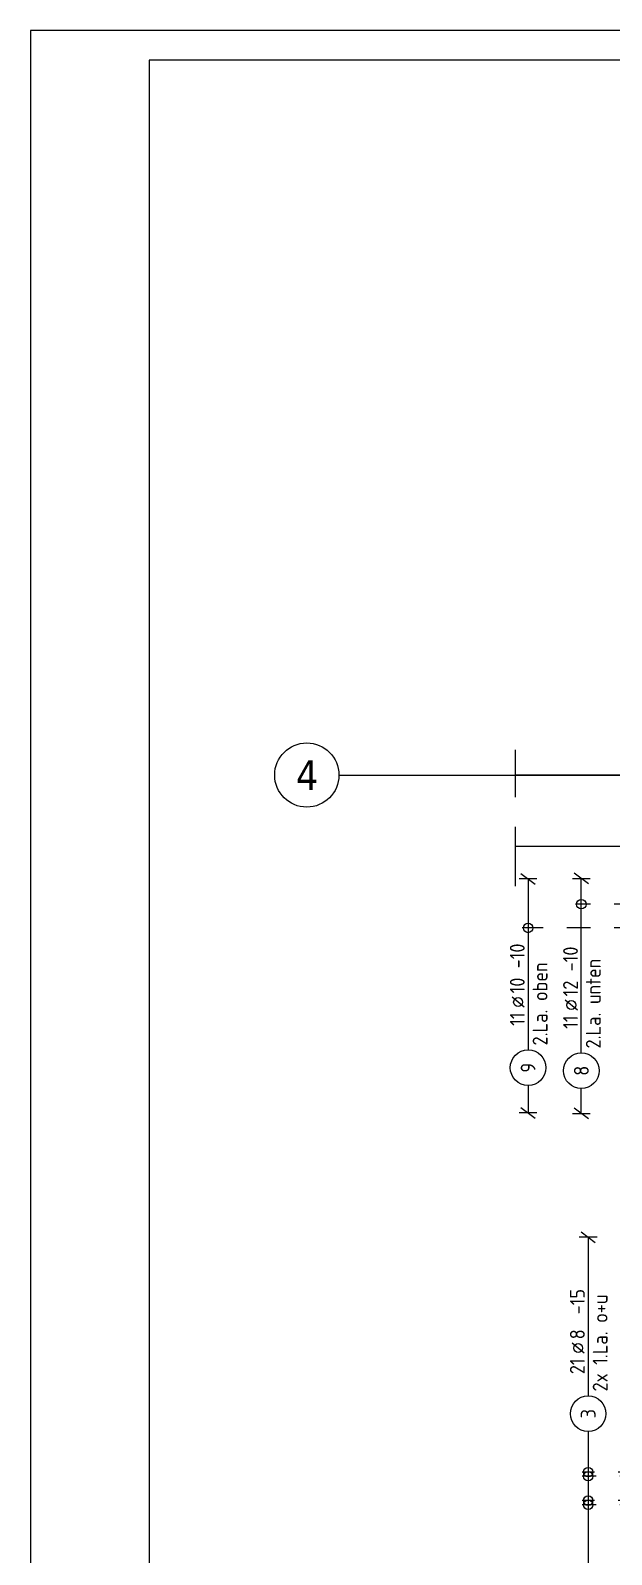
# Model space of a CAD drawing. Extents: x -15.3 to 29.1, y -4.8 to 18.4.
# Drawn here: x 0 to 2.45, y 8.43 to 14.85 of the extents above; entities that cross this region are included whole.
import ezdxf
from ezdxf.enums import TextEntityAlignment as Align

# ---------------------------------------------------------------- set-up
doc = ezdxf.new("R2010")
doc.units = 0
doc.header["$LTSCALE"] = 0.25
for name, pattern in [('AUSGEZOGEN', [1000.01, 1000, 0.01]), ('GESTRICHELTX2', [1.5, 1, -0.5]), ('VERDECKT', [0.375, 0.25, -0.125])]:
    doc.linetypes.add(name, pattern=pattern)
for name, color, linetype in [('ACHSEN', 7, 'Continuous'), ('BETON', 7, 'Continuous'), ('HILFE', 7, 'Continuous'), ('RAHMEN', 7, 'Continuous'), ('RND', 7, 'Continuous'), ('SFP_Achsen', 7, 'Continuous')]:
    doc.layers.add(name, color=color, linetype=linetype)
doc.styles.add('helv', font='tahoma.ttf')
doc.styles.add('txt', font='isocp.shx')

# ---------------------------------------------------------------- blocks, each defined once
blk = doc.blocks.new('DINA1')
at = {"layer": 'RAHMEN'}
for p, q in [((0, 59.4), (0, 0)), ((84.1, 59.4), (0, 59.4))]:
    blk.add_line(p, q, dxfattribs=at)
at = {"layer": 'RAHMEN', "color": 5}
for p, q in [((2, 58.9), (2, 0.5)), ((83.6, 58.9), (2, 58.9))]:
    blk.add_line(p, q, dxfattribs=at)
blk = doc.blocks.new('LEI_GRE')
at = {"layer": 'RND', "color": 7, "linetype": 'Continuous'}
for p, q in [((-0.09, -0.12), (0.09, 0.12)), ((0, 0.15), (0, -0.15))]:
    blk.add_line(p, q, dxfattribs=at)
blk = doc.blocks.new('RND_LEI')
at = {"layer": 'RND', "color": 7, "linetype": 'Continuous'}
blk.add_line((1.022, 0.066), (1.19, 0.27), dxfattribs=at)
for centre, radius in [((0, 0), 0.3), ((1.106, 0.168), 0.075)]:
    blk.add_circle(centre, radius, dxfattribs=at)
at = {"layer": 'RND', "color": 7, "linetype": 'Continuous', "style": 'txt'}
blk.add_attdef('ANZ', text='', height=0.25, dxfattribs=at).set_placement((0.931, 0.057), align=Align.RIGHT)
for tag, p in [('DUM', (1.253, 0.057)), ('ABSTD', (1.674, 0.057)), ('POSTXT', (0.374, -0.327))]:
    blk.add_attdef(tag, p, '', height=0.25, dxfattribs=at)
blk.add_attdef('POSL', text='', height=0.25, dxfattribs=at).set_placement((0, 0), align=Align.MIDDLE)

msp = doc.modelspace()

# ---------------------------------------------------------------- linework, layer by layer
at = {"layer": 'ACHSEN', "color": 140, "linetype": 'AUSGEZOGEN'}
msp.add_line((1.2984, 11.7129), (2.7263, 11.7129), dxfattribs=at)
at = {"layer": 'BETON', "color": 6, "linetype": 'AUSGEZOGEN', "lineweight": -2}
for p, q in [((6.7201, 11.7129), (2.0414, 11.7129)), ((2.0414, 11.4129), (2.6951, 11.4129))]:
    msp.add_line(p, q, dxfattribs=at)
at = {"layer": 'HILFE', "color": 102, "linetype": 'GESTRICHELTX2'}
msp.add_line((2.0414, 11.2448), (2.0414, 11.8189), dxfattribs=at)
at = {"layer": 'RND', "color": 7, "linetype": 'AUSGEZOGEN'}
for p, q in [((2.0949, 11.2762), (2.0949, 10.5549)), ((2.319, 10.5422), (2.319, 11.2768)), ((2.0949, 10.4049), (2.0949, 10.2899)), ((2.319, 10.2874), (2.319, 10.3922)), ((2.3478, 9.766), (2.3478, 9.0972)), ((2.3478, 8.9472), (2.3478, 7.2745))]:
    msp.add_line(p, q, dxfattribs=at)
at = {"layer": 'RND', "color": 102, "linetype": 'VERDECKT'}
for p, q in [((2.9578, 11.1688), (2.294, 11.1688)), ((2.9578, 11.0688), (2.0699, 11.0688)), ((2.9748, 8.7758), (2.3228, 8.7758)), ((2.9809, 8.7586), (2.3228, 8.7586)), ((2.9748, 8.6558), (2.3228, 8.6558)), ((2.9809, 8.6386), (2.3228, 8.6386))]:
    msp.add_line(p, q, dxfattribs=at)
at = {"layer": 'RND', "color": 7, "linetype": 'AUSGEZOGEN'}
for centre in [(2.319, 11.1688), (2.0949, 11.0688), (2.3478, 8.7758), (2.3478, 8.7586), (2.3478, 8.6558), (2.3478, 8.6386)]:
    msp.add_circle(centre, 0.02, dxfattribs=at)
at = {"layer": 'SFP_Achsen', "color": 7, "linetype": 'AUSGEZOGEN'}
msp.add_circle((1.1632, 11.7129), 0.1352, dxfattribs=at)

# ---------------------------------------------------------------- block references
at = {"layer": 'RAHMEN', "color": 7, "linetype": 'AUSGEZOGEN', "xscale": 0.25, "yscale": 0.25, "zscale": 0.25}
msp.add_blockref('DINA1', (0, 0), dxfattribs=at)
at = {"layer": 'RND', "color": 7, "linetype": 'AUSGEZOGEN', "xscale": 0.25, "yscale": 0.25, "zscale": 0.25}
for p, rotation in [((2.0949, 11.2762), 270), ((2.319, 11.2768), 90), ((2.0949, 10.2899), 270), ((2.319, 10.2874), 90), ((2.3478, 9.766), 270)]:
    msp.add_blockref('LEI_GRE', p, dxfattribs=dict(at, rotation=rotation))
at = {"layer": 'RND', "color": 7, "linetype": 'AUSGEZOGEN', "xscale": 0.25, "yscale": 0.25, "zscale": 0.25, "rotation": 90}
for p, values in [((2.0949, 10.4799), {'POSL': '9', 'DUM': '10', 'ANZ': '11', 'ABSTD': '-10', 'POSTXT': '2.La. oben'}), ((2.319, 10.4672), {'POSL': '8', 'DUM': '12', 'ANZ': '11', 'ABSTD': '-10', 'POSTXT': '2.La. unten'}), ((2.3478, 9.0222), {'POSL': '3', 'DUM': '8', 'ANZ': '21', 'ABSTD': '-15', 'POSTXT': '2x 1.La. o+u'})]:
    msp.add_blockref('RND_LEI', p, dxfattribs=at).add_auto_attribs(values)

# ---------------------------------------------------------------- texts
at = {"layer": 'SFP_Achsen', "color": 6, "linetype": 'AUSGEZOGEN', "style": 'helv'}
msp.add_text('4', height=0.125, dxfattribs=at).set_placement((1.1179, 11.6498))

doc.saveas('drawing.dxf')
